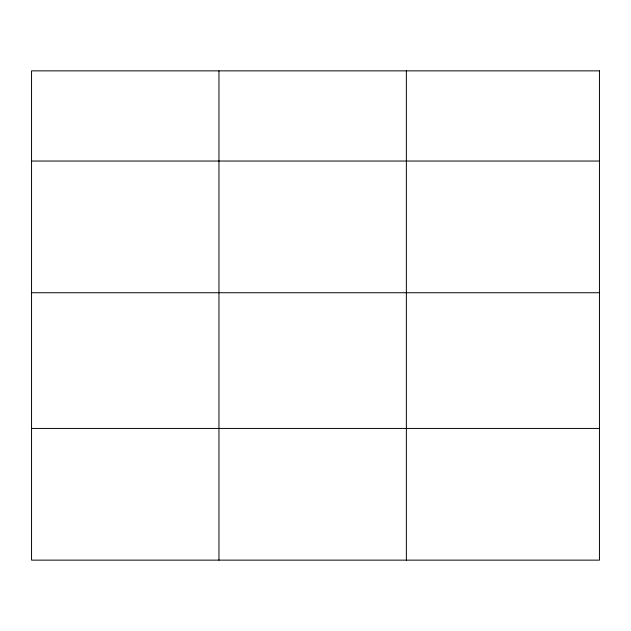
<?xml version="1.0" encoding="UTF-8"?>
<svg xmlns="http://www.w3.org/2000/svg" width="631" height="631" viewBox="0 0 631 631"><rect width="100%" height="100%" fill="white"/><g stroke="black" fill="none" stroke-linecap="round" stroke-linejoin="round"><path stroke-width="0.95" d="M31.55 161.039L599.45 161.039M31.55 292.737L599.45 292.737M31.55 428.433L599.45 428.433M406.364 70.861L406.364 560.139M218.957 70.861L218.957 560.139M599.45 70.861L31.55 70.861L31.55 560.139L599.45 560.139L599.45 70.861"/></g></svg>
